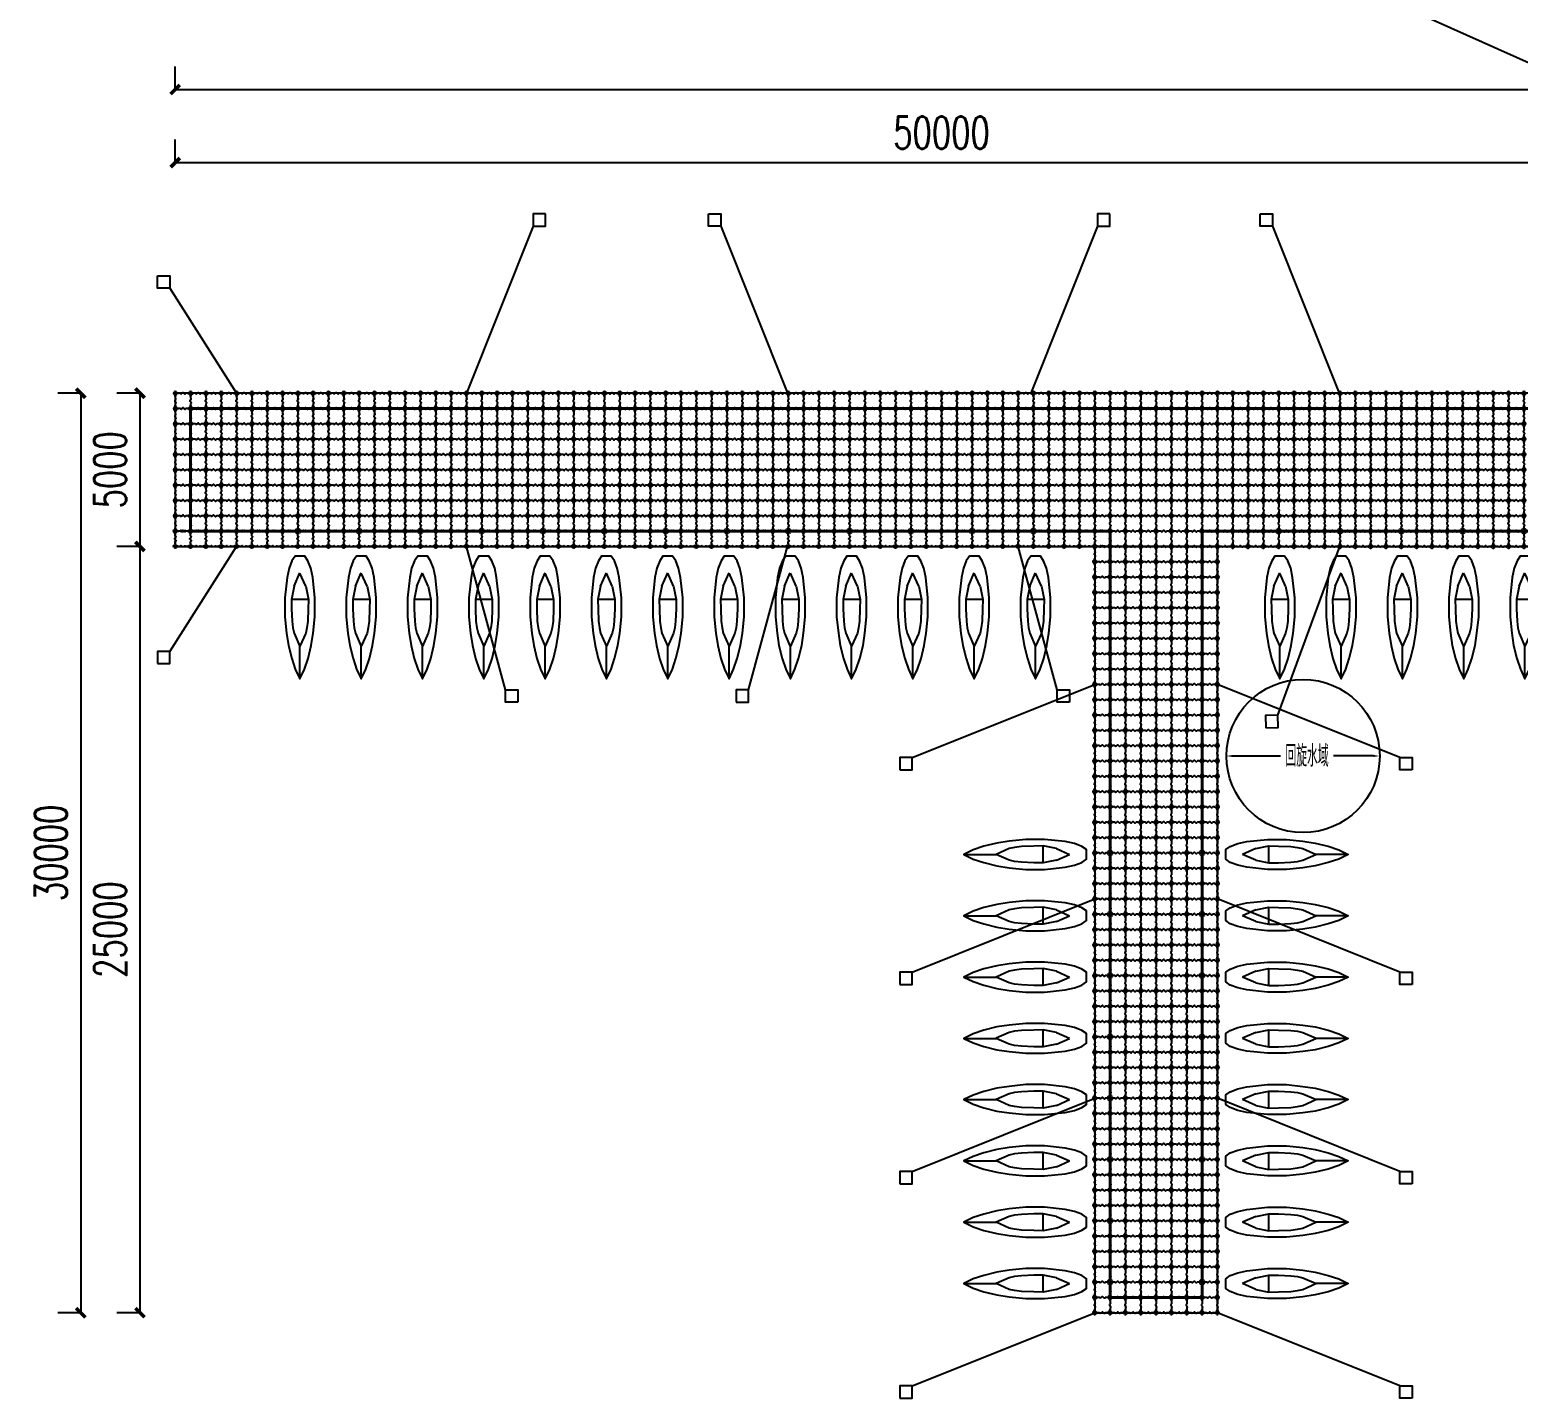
# Model space of a CAD drawing. Extents: x -2575501 to 16617496, y -2334620 to 1078419.
# Drawn here: x 10337203 to 10385765, y 393297 to 437944 of the extents above; entities that cross this region are included whole.
import ezdxf

# ---------------------------------------------------------------- set-up
doc = ezdxf.new("R2010")
doc.units = 0
doc.header["$LTSCALE"] = 10
doc.header["$MEASUREMENT"] = 0
for name, color, linetype in [('W-FLOAT_BOWL浮筒', 253, 'Continuous'), ('固定锚', 5, 'Continuous'), ('平面配景', 7, 'Continuous')]:
    doc.layers.add(name, color=color, linetype=linetype)
doc.styles.add('STANDARD_T3', font='simplex.shx', dxfattribs={"width": 0.7, "bigfont": 'gbcbig.shx'})
doc.dimstyles.new('W&&200', dxfattribs={"dimtxt": 700, "dimasz": 200, "dimexe": 500, "dimexo": 600, "dimgap": 200, "dimtad": 1, "dimdec": 0, "dimzin": 0, "dimdsep": 46, "dimtxsty": 'STANDARD_T3', "dimcen": 0.09, "dimclrd": 1, "dimclre": 1, "dimclrt": 7, "dimazin": 2, "dimtfac": 1, "dimtdec": 0, "dimtix": 1, "dimtmove": 2, "dimatfit": 3, "dimfxl": 100, "dimtolj": 1, "dimtzin": 0, "dimarcsym": 0})
doc.dimstyles.new('W__300', dxfattribs={"dimtxt": 1050, "dimasz": 300, "dimexe": 750, "dimexo": 900, "dimgap": 450, "dimtad": 1, "dimdec": 0, "dimzin": 0, "dimdsep": 46, "dimtxsty": 'STANDARD_T3', "dimblk": 'ARCHTICK', "dimcen": 0.09, "dimclrd": 1, "dimclre": 1, "dimclrt": 2, "dimadec": 0, "dimazin": 0, "dimtfac": 1, "dimtdec": 0, "dimtix": 1, "dimtmove": 2, "dimatfit": 3, "dimldrblk": 'ARCHTICK', "dimfxl": 1, "dimtolj": 1, "dimtzin": 0, "dimarcsym": 0})

# ---------------------------------------------------------------- blocks, each defined once
blk = doc.blocks.new('橙浮筒')
at = {"layer": 'W-FLOAT_BOWL浮筒', "color": 30}
for p, q in [((-549, 527), (-527, 549)), ((-473, 549), (-445, 521)), ((-351, 500), (-395, 500)), ((-329, 484), (-345, 497)), ((-301, 484), (-268, 513)), ((-239, 516), (-261, 516)), ((-199, 484), (-232, 513)), ((-171, 484), (-155, 497)), ((-105, 500), (-149, 500)), ((-27, 549), (-55, 521)), ((27, 549), (49, 527)), ((-549, 473), (-521, 445)), ((-549, 27), (-521, 55)), ((-516, 261), (-516, 239)), ((-484, 301), (-513, 268)), ((-484, 199), (-513, 232)), ((-500, 395), (-500, 351)), ((-500, 149), (-500, 105)), ((-484, 329), (-497, 345)), ((-484, 171), (-497, 155)), ((-481, 307), (-481, 323)), ((-481, 193), (-481, 177)), ((-445, 479), (-479, 445)), ((-479, 55), (-445, 21)), ((-351, 0), (-395, 0)), ((-307, 481), (-323, 481)), ((-297, -13), (-264, 16)), ((-242, 19), (-258, 19)), ((-203, -13), (-236, 16)), ((-193, 481), (-177, 481)), ((-105, 0), (-149, 0)), ((-55, 479), (-21, 445)), ((-21, 55), (-55, 21)), ((-19, 258), (-19, 242)), ((13, 297), (-16, 264)), ((13, 203), (-16, 236)), ((0, 395), (0, 351)), ((0, 149), (0, 105)), ((13, 333), (3, 345)), ((13, 167), (3, 155)), ((16, 304), (16, 326)), ((16, 196), (16, 174)), ((49, 473), (21, 445)), ((49, 27), (21, 55)), ((-527, -49), (-549, -27)), ((-473, -49), (-445, -21)), ((-333, -13), (-345, -3)), ((-304, -16), (-326, -16)), ((-196, -16), (-174, -16)), ((-167, -13), (-155, -3)), ((-27, -49), (-55, -21)), ((49, -27), (27, -49))]:
    blk.add_line(p, q, dxfattribs=at)
for centre, radius, start, end in [((-522, 500), 38, 135, 225), ((-524, 500), 7, 90, 270), ((-500, 522), 38, 45, 135), ((-500, 500), 25, 106.2602, 163.7398), ((-500, 500), 25, 196.2602, 253.7398), ((-500, 524), 7, 0, 180), ((-500, 500), 25, 16.2602, 73.7398), ((-500, 500), 25, 286.2602, 343.7398), ((-476, 500), 7, 270, 90), ((-395, 570), 70, 225, 270), ((-395, 430), 70, 90, 135), ((-351, 490), 10, 47.7263, 90), ((-261, 506), 10, 90, 132.2737), ((-239, 506), 10, 47.7263, 90), ((-149, 490), 10, 90, 132.2737), ((-105, 570), 70, 270, 315), ((-105, 430), 70, 45, 90), ((-24, 500), 7, 90, 270), ((0, 522), 38, 45, 135), ((0, 500), 25, 106.2602, 163.7398), ((0, 500), 25, 196.2602, 253.7398), ((0, 524), 7, 0, 180), ((0, 500), 25, 16.2602, 73.7398), ((0, 500), 25, 286.2602, 343.7398), ((24, 500), 7, 270, 90), ((22, 500), 38, 315, 45), ((-522, 0), 38, 135, 225), ((-524, 0), 7, 90, 270), ((-500, 0), 25, 106.2602, 163.7398), ((-570, 395), 70, 0, 45), ((-570, 105), 70, 315, 0), ((-506, 261), 10, 137.7263, 180), ((-506, 239), 10, 180, 222.2737), ((-500, 476), 7, 180, 0), ((-500, 24), 7, 0, 180), ((-430, 395), 70, 135, 180), ((-490, 351), 10, 180, 222.2737), ((-490, 149), 10, 137.7263, 180), ((-430, 105), 70, 180, 225), ((-500, 0), 25, 16.2602, 73.7398), ((-491, 323), 10, 0, 42.2737), ((-491, 307), 10, 317.7263, 0), ((-491, 193), 10, 0, 42.2737), ((-491, 177), 10, 317.7263, 0), ((-476, 0), 7, 270, 90), ((-395, 70), 70, 225, 270), ((-395, -70), 70, 90, 135), ((-351, -10), 10, 47.7263, 90), ((-323, 491), 10, 227.7263, 270), ((-307, 491), 10, 270, 312.2737), ((-258, 9), 10, 90, 132.2737), ((-242, 9), 10, 47.7263, 90), ((-193, 491), 10, 227.7263, 270), ((-177, 491), 10, 270, 312.2737), ((-149, -10), 10, 90, 132.2737), ((-105, 70), 70, 270, 315), ((-105, -70), 70, 45, 90), ((-24, 0), 7, 90, 270), ((0, 0), 25, 106.2602, 163.7398), ((-70, 395), 70, 0, 45), ((-70, 105), 70, 315, 0), ((-9, 258), 10, 137.7263, 180), ((-9, 242), 10, 180, 222.2737), ((0, 476), 7, 180, 0), ((0, 24), 7, 0, 180), ((70, 395), 70, 135, 180), ((10, 351), 10, 180, 222.2737), ((10, 149), 10, 137.7263, 180), ((70, 105), 70, 180, 225), ((0, 0), 25, 16.2602, 73.7398), ((6, 326), 10, 0, 42.2737), ((6, 304), 10, 317.7263, 0), ((6, 196), 10, 0, 42.2737), ((6, 174), 10, 317.7263, 0), ((24, 0), 7, 270, 90), ((22, 0), 38, 315, 45), ((-500, -22), 38, 225, 315), ((-500, 0), 25, 196.2602, 253.7398), ((-500, -24), 7, 180, 0), ((-500, 0), 25, 286.2602, 343.7398), ((-326, -6), 10, 227.7263, 270), ((-304, -6), 10, 270, 312.2737), ((-196, -6), 10, 227.7263, 270), ((-174, -6), 10, 270, 312.2737), ((0, -22), 38, 225, 315), ((0, 0), 25, 196.2602, 253.7398), ((0, -24), 7, 180, 0), ((0, 0), 25, 286.2602, 343.7398)]:
    blk.add_arc(centre, radius, start, end, dxfattribs=at)
blk = doc.blocks.new('*U23')
blk.add_blockref('橙浮筒', (250, -250))
blk = doc.blocks.new('*U24')
at = {"color": 0, "linetype": 'ByBlock', "lineweight": -2, "transparency": 16777216}
for p in [(0, 0), (500, 0), (1000, 0), (1500, 0), (2000, 0), (2500, 0), (3000, 0), (3500, 0), (4000, 0), (4500, 0), (5000, 0), (5500, 0), (6000, 0), (6500, 0), (7000, 0), (7500, 0), (8000, 0), (8500, 0), (9000, 0), (9500, 0), (10000, 0), (10500, 0), (11000, 0), (11500, 0), (12000, 0), (12500, 0), (13000, 0), (13500, 0), (14000, 0), (14500, 0), (15000, 0), (15500, 0), (16000, 0), (16500, 0), (17000, 0), (17500, 0), (18000, 0), (18500, 0), (19000, 0), (19500, 0), (20000, 0), (20500, 0), (21000, 0), (21500, 0), (22000, 0), (22500, 0), (23000, 0), (23500, 0), (24000, 0), (24500, 0), (25000, 0), (25500, 0), (26000, 0), (26500, 0), (27000, 0), (27500, 0), (28000, 0), (28500, 0), (29000, 0), (29500, 0), (30000, 0), (30500, 0), (31000, 0), (31500, 0), (32000, 0), (32500, 0), (33000, 0), (33500, 0), (34000, 0), (34500, 0), (35000, 0), (35500, 0), (36000, 0), (36500, 0), (37000, 0), (37500, 0), (38000, 0), (38500, 0), (39000, 0), (39500, 0), (40000, 0), (40500, 0), (41000, 0), (41500, 0), (42000, 0), (42500, 0), (43000, 0), (43500, 0)]:
    blk.add_blockref('*U23', p, dxfattribs=at)
blk = doc.blocks.new('*U25')
blk.add_blockref('橙浮筒', (250, -250))
blk = doc.blocks.new('*U26')
at = {"color": 0, "linetype": 'ByBlock', "lineweight": -2, "transparency": 16777216}
for p in [(0, 0), (0, -500), (0, -1000), (0, -1500), (0, -2000), (0, -2500), (0, -3000), (0, -3500)]:
    blk.add_blockref('*U25', p, dxfattribs=at)
blk = doc.blocks.new('*U29')
blk.add_blockref('橙浮筒', (250, -250))
blk = doc.blocks.new('*U30')
at = {"color": 0, "linetype": 'ByBlock', "lineweight": -2, "transparency": 16777216}
for p in [(0, 0), (500, 0), (1000, 0), (1500, 0), (2000, 0), (2500, 0), (3000, 0), (3500, 0), (4000, 0), (4500, 0), (5000, 0), (5500, 0), (6000, 0), (6500, 0), (7000, 0), (7500, 0), (8000, 0), (8500, 0), (9000, 0), (9500, 0), (10000, 0), (10500, 0), (11000, 0), (11500, 0), (12000, 0), (12500, 0), (13000, 0), (13500, 0), (14000, 0), (14500, 0), (15000, 0), (15500, 0), (16000, 0), (16500, 0), (17000, 0), (17500, 0), (18000, 0), (18500, 0), (19000, 0), (19500, 0), (20000, 0), (20500, 0), (21000, 0), (21500, 0), (22000, 0), (22500, 0), (23000, 0), (23500, 0), (24000, 0), (24500, 0), (25000, 0), (25500, 0), (26000, 0), (26500, 0), (27000, 0), (27500, 0), (28000, 0), (28500, 0), (29000, 0), (29500, 0), (30000, 0)]:
    blk.add_blockref('*U29', p, dxfattribs=at)
blk = doc.blocks.new('*U33')
blk.add_blockref('橙浮筒', (250, -250))
blk = doc.blocks.new('*U34')
at = {"color": 0, "linetype": 'ByBlock', "lineweight": -2, "transparency": 16777216}
for p in [(0, 0), (500, 0), (1000, 0), (1500, 0), (2000, 0), (2500, 0), (3000, 0), (3500, 0), (4000, 0), (4500, 0), (5000, 0), (5500, 0), (6000, 0), (6500, 0), (7000, 0), (7500, 0), (8000, 0), (8500, 0), (9000, 0), (9500, 0), (10000, 0), (10500, 0), (11000, 0), (11500, 0), (12000, 0), (12500, 0), (13000, 0), (13500, 0), (14000, 0), (14500, 0), (15000, 0), (15500, 0), (16000, 0), (16500, 0), (17000, 0), (17500, 0), (18000, 0), (18500, 0), (19000, 0), (19500, 0), (20000, 0), (20500, 0), (21000, 0), (21500, 0), (22000, 0), (22500, 0), (23000, 0), (23500, 0), (24000, 0), (24500, 0), (25000, 0), (25500, 0), (26000, 0), (26500, 0), (27000, 0), (27500, 0), (28000, 0), (28500, 0), (29000, 0), (29500, 0), (30000, 0), (30500, 0), (31000, 0), (31500, 0), (32000, 0), (32500, 0), (33000, 0), (33500, 0), (34000, 0), (34500, 0), (35000, 0), (35500, 0), (36000, 0), (36500, 0)]:
    blk.add_blockref('*U33', p, dxfattribs=at)
blk = doc.blocks.new('*U35')
blk.add_blockref('橙浮筒', (250, -250))
blk = doc.blocks.new('*U36')
at = {"color": 0, "linetype": 'ByBlock', "lineweight": -2, "transparency": 16777216}
for p in [(0, 0), (0, -500), (0, -1000), (0, -1500), (0, -2000), (0, -2500), (0, -3000), (0, -3500), (0, -4000), (0, -4500), (0, -5000), (0, -5500), (0, -6000), (0, -6500), (0, -7000), (0, -7500), (0, -8000), (0, -8500), (0, -9000), (0, -9500), (0, -10000), (0, -10500), (0, -11000), (0, -11500), (0, -12000), (0, -12500), (0, -13000), (0, -13500), (0, -14000), (0, -14500), (0, -15000), (0, -15500), (0, -16000), (0, -16500), (0, -17000), (0, -17500), (0, -18000), (0, -18500), (0, -19000), (0, -19500), (0, -20000), (0, -20500), (0, -21000), (0, -21500), (0, -22000), (0, -22500), (0, -23000), (0, -23500), (0, -24000), (0, -24500)]:
    blk.add_blockref('*U35', p, dxfattribs=at)
blk = doc.blocks.new('*U37')
blk.add_blockref('橙浮筒', (250, -250))
blk = doc.blocks.new('*U38')
at = {"color": 0, "linetype": 'ByBlock', "lineweight": -2, "transparency": 16777216}
for p in [(0, 0), (0, -500), (0, -1000), (0, -1500), (0, -2000), (0, -2500), (0, -3000), (0, -3500), (0, -4000), (0, -4500), (0, -5000), (0, -5500), (0, -6000), (0, -6500), (0, -7000), (0, -7500), (0, -8000), (0, -8500), (0, -9000), (0, -9500), (0, -10000), (0, -10500), (0, -11000), (0, -11500), (0, -12000), (0, -12500), (0, -13000), (0, -13500), (0, -14000), (0, -14500), (0, -15000), (0, -15500), (0, -16000), (0, -16500), (0, -17000), (0, -17500), (0, -18000), (0, -18500), (0, -19000), (0, -19500), (0, -20000), (0, -20500), (0, -21000), (0, -21500), (0, -22000), (0, -22500), (0, -23000), (0, -23500), (0, -24000), (0, -24500)]:
    blk.add_blockref('*U37', p, dxfattribs=at)
blk = doc.blocks.new('*U39')
blk.add_blockref('橙浮筒', (250, -250))
blk = doc.blocks.new('*U40')
at = {"color": 0, "linetype": 'ByBlock', "lineweight": -2, "transparency": 16777216}
for p in [(0, 0), (500, 0), (1000, 0), (1500, 0), (2000, 0), (2500, 0)]:
    blk.add_blockref('*U39', p, dxfattribs=at)
blk = doc.blocks.new('蓝浮筒')
at = {"layer": 'W-FLOAT_BOWL浮筒', "color": 5}
for p, q in [((-549, 527), (-527, 549)), ((-473, 549), (-445, 521)), ((-351, 500), (-395, 500)), ((-329, 484), (-345, 497)), ((-301, 484), (-268, 513)), ((-239, 516), (-261, 516)), ((-199, 484), (-232, 513)), ((-171, 484), (-155, 497)), ((-105, 500), (-149, 500)), ((-27, 549), (-55, 521)), ((27, 549), (49, 527)), ((-549, 473), (-521, 445)), ((-549, 27), (-521, 55)), ((-516, 261), (-516, 239)), ((-484, 301), (-513, 268)), ((-484, 199), (-513, 232)), ((-500, 395), (-500, 351)), ((-500, 149), (-500, 105)), ((-484, 329), (-497, 345)), ((-484, 171), (-497, 155)), ((-481, 307), (-481, 323)), ((-481, 193), (-481, 177)), ((-445, 479), (-479, 445)), ((-479, 55), (-445, 21)), ((-351, 0), (-395, 0)), ((-307, 481), (-323, 481)), ((-297, -13), (-264, 16)), ((-242, 19), (-258, 19)), ((-203, -13), (-236, 16)), ((-193, 481), (-177, 481)), ((-105, 0), (-149, 0)), ((-55, 479), (-21, 445)), ((-21, 55), (-55, 21)), ((-19, 258), (-19, 242)), ((13, 297), (-16, 264)), ((13, 203), (-16, 236)), ((0, 395), (0, 351)), ((0, 149), (0, 105)), ((13, 333), (3, 345)), ((13, 167), (3, 155)), ((16, 304), (16, 326)), ((16, 196), (16, 174)), ((49, 473), (21, 445)), ((49, 27), (21, 55)), ((-527, -49), (-549, -27)), ((-473, -49), (-445, -21)), ((-333, -13), (-345, -3)), ((-304, -16), (-326, -16)), ((-196, -16), (-174, -16)), ((-167, -13), (-155, -3)), ((-27, -49), (-55, -21)), ((49, -27), (27, -49))]:
    blk.add_line(p, q, dxfattribs=at)
for centre, radius, start, end in [((-522, 500), 38, 135, 225), ((-524, 500), 7, 90, 270), ((-500, 522), 38, 45, 135), ((-500, 500), 25, 106.2602, 163.7398), ((-500, 500), 25, 196.2602, 253.7398), ((-500, 524), 7, 0, 180), ((-500, 500), 25, 16.2602, 73.7398), ((-500, 500), 25, 286.2602, 343.7398), ((-476, 500), 7, 270, 90), ((-395, 570), 70, 225, 270), ((-395, 430), 70, 90, 135), ((-351, 490), 10, 47.7263, 90), ((-261, 506), 10, 90, 132.2737), ((-239, 506), 10, 47.7263, 90), ((-149, 490), 10, 90, 132.2737), ((-105, 570), 70, 270, 315), ((-105, 430), 70, 45, 90), ((-24, 500), 7, 90, 270), ((0, 522), 38, 45, 135), ((0, 500), 25, 106.2602, 163.7398), ((0, 500), 25, 196.2602, 253.7398), ((0, 524), 7, 0, 180), ((0, 500), 25, 16.2602, 73.7398), ((0, 500), 25, 286.2602, 343.7398), ((24, 500), 7, 270, 90), ((22, 500), 38, 315, 45), ((-522, 0), 38, 135, 225), ((-524, 0), 7, 90, 270), ((-500, 0), 25, 106.2602, 163.7398), ((-570, 395), 70, 0, 45), ((-570, 105), 70, 315, 0), ((-506, 261), 10, 137.7263, 180), ((-506, 239), 10, 180, 222.2737), ((-500, 476), 7, 180, 0), ((-500, 24), 7, 0, 180), ((-430, 395), 70, 135, 180), ((-490, 351), 10, 180, 222.2737), ((-490, 149), 10, 137.7263, 180), ((-430, 105), 70, 180, 225), ((-500, 0), 25, 16.2602, 73.7398), ((-491, 323), 10, 0, 42.2737), ((-491, 307), 10, 317.7263, 0), ((-491, 193), 10, 0, 42.2737), ((-491, 177), 10, 317.7263, 0), ((-476, 0), 7, 270, 90), ((-395, 70), 70, 225, 270), ((-395, -70), 70, 90, 135), ((-351, -10), 10, 47.7263, 90), ((-323, 491), 10, 227.7263, 270), ((-307, 491), 10, 270, 312.2737), ((-258, 9), 10, 90, 132.2737), ((-242, 9), 10, 47.7263, 90), ((-193, 491), 10, 227.7263, 270), ((-177, 491), 10, 270, 312.2737), ((-149, -10), 10, 90, 132.2737), ((-105, 70), 70, 270, 315), ((-105, -70), 70, 45, 90), ((-24, 0), 7, 90, 270), ((0, 0), 25, 106.2602, 163.7398), ((-70, 395), 70, 0, 45), ((-70, 105), 70, 315, 0), ((-9, 258), 10, 137.7263, 180), ((-9, 242), 10, 180, 222.2737), ((0, 476), 7, 180, 0), ((0, 24), 7, 0, 180), ((70, 395), 70, 135, 180), ((10, 351), 10, 180, 222.2737), ((10, 149), 10, 137.7263, 180), ((70, 105), 70, 180, 225), ((0, 0), 25, 16.2602, 73.7398), ((6, 326), 10, 0, 42.2737), ((6, 304), 10, 317.7263, 0), ((6, 196), 10, 0, 42.2737), ((6, 174), 10, 317.7263, 0), ((24, 0), 7, 270, 90), ((22, 0), 38, 315, 45), ((-500, -22), 38, 225, 315), ((-500, 0), 25, 196.2602, 253.7398), ((-500, -24), 7, 180, 0), ((-500, 0), 25, 286.2602, 343.7398), ((-326, -6), 10, 227.7263, 270), ((-304, -6), 10, 270, 312.2737), ((-196, -6), 10, 227.7263, 270), ((-174, -6), 10, 270, 312.2737), ((0, -22), 38, 225, 315), ((0, 0), 25, 196.2602, 253.7398), ((0, -24), 7, 180, 0), ((0, 0), 25, 286.2602, 343.7398)]:
    blk.add_arc(centre, radius, start, end, dxfattribs=at)
blk = doc.blocks.new('*U47')
blk.add_blockref('蓝浮筒', (250, -250))
blk = doc.blocks.new('*U48')
at = {"color": 0, "linetype": 'ByBlock', "lineweight": -2, "transparency": 16777216}
for p in [(0, 3500), (500, 3500), (1000, 3500), (1500, 3500), (2000, 3500), (2500, 3500), (3000, 3500), (3500, 3500), (4000, 3500), (4500, 3500), (5000, 3500), (5500, 3500), (6000, 3500), (6500, 3500), (7000, 3500), (7500, 3500), (8000, 3500), (8500, 3500), (9000, 3500), (9500, 3500), (10000, 3500), (10500, 3500), (11000, 3500), (11500, 3500), (12000, 3500), (12500, 3500), (13000, 3500), (13500, 3500), (14000, 3500), (14500, 3500), (15000, 3500), (15500, 3500), (16000, 3500), (16500, 3500), (17000, 3500), (17500, 3500), (18000, 3500), (18500, 3500), (19000, 3500), (19500, 3500), (20000, 3500), (20500, 3500), (21000, 3500), (21500, 3500), (22000, 3500), (22500, 3500), (23000, 3500), (23500, 3500), (24000, 3500), (24500, 3500), (25000, 3500), (25500, 3500), (26000, 3500), (26500, 3500), (27000, 3500), (27500, 3500), (28000, 3500), (28500, 3500), (29000, 3500), (29500, 3500), (30000, 3500), (30500, 3500), (31000, 3500), (31500, 3500), (32000, 3500), (32500, 3500), (33000, 3500), (33500, 3500), (34000, 3500), (34500, 3500), (35000, 3500), (35500, 3500), (36000, 3500), (36500, 3500), (37000, 3500), (37500, 3500), (38000, 3500), (38500, 3500), (39000, 3500), (39500, 3500), (40000, 3500), (40500, 3500), (41000, 3500), (41500, 3500), (42000, 3500), (42500, 3500), (43000, 3500), (0, 3000), (500, 3000), (1000, 3000), (1500, 3000), (2000, 3000), (2500, 3000), (3000, 3000), (3500, 3000), (4000, 3000), (4500, 3000), (5000, 3000), (5500, 3000), (6000, 3000), (6500, 3000), (7000, 3000), (7500, 3000), (8000, 3000), (8500, 3000), (9000, 3000), (9500, 3000), (10000, 3000), (10500, 3000), (11000, 3000), (11500, 3000), (12000, 3000), (12500, 3000), (13000, 3000), (13500, 3000), (14000, 3000), (14500, 3000), (15000, 3000), (15500, 3000), (16000, 3000), (16500, 3000), (17000, 3000), (17500, 3000), (18000, 3000), (18500, 3000), (19000, 3000), (19500, 3000), (20000, 3000), (20500, 3000), (21000, 3000), (21500, 3000), (22000, 3000), (22500, 3000), (23000, 3000), (23500, 3000), (24000, 3000), (24500, 3000), (25000, 3000), (25500, 3000), (26000, 3000), (26500, 3000), (27000, 3000), (27500, 3000), (28000, 3000), (28500, 3000), (29000, 3000), (29500, 3000), (30000, 3000), (30500, 3000), (31000, 3000), (31500, 3000), (32000, 3000), (32500, 3000), (33000, 3000), (33500, 3000), (34000, 3000), (34500, 3000), (35000, 3000), (35500, 3000), (36000, 3000), (36500, 3000), (37000, 3000), (37500, 3000), (38000, 3000), (38500, 3000), (39000, 3000), (39500, 3000), (40000, 3000), (40500, 3000), (41000, 3000), (41500, 3000), (42000, 3000), (42500, 3000), (43000, 3000), (0, 2500), (500, 2500), (1000, 2500), (1500, 2500), (2000, 2500), (2500, 2500), (3000, 2500), (3500, 2500), (4000, 2500), (4500, 2500), (5000, 2500), (5500, 2500), (6000, 2500), (6500, 2500), (7000, 2500), (7500, 2500), (8000, 2500), (8500, 2500), (9000, 2500), (9500, 2500), (10000, 2500), (10500, 2500), (11000, 2500), (11500, 2500), (12000, 2500), (12500, 2500), (13000, 2500), (13500, 2500), (14000, 2500), (14500, 2500), (15000, 2500), (15500, 2500), (16000, 2500), (16500, 2500), (17000, 2500), (17500, 2500), (18000, 2500), (18500, 2500), (19000, 2500), (19500, 2500), (20000, 2500), (20500, 2500), (21000, 2500), (21500, 2500), (22000, 2500), (22500, 2500), (23000, 2500), (23500, 2500), (24000, 2500), (24500, 2500), (25000, 2500), (25500, 2500), (26000, 2500), (26500, 2500), (27000, 2500), (27500, 2500), (28000, 2500), (28500, 2500), (29000, 2500), (29500, 2500), (30000, 2500), (30500, 2500), (31000, 2500), (31500, 2500), (32000, 2500), (32500, 2500), (33000, 2500), (33500, 2500), (34000, 2500), (34500, 2500), (35000, 2500), (35500, 2500), (36000, 2500), (36500, 2500), (37000, 2500), (37500, 2500), (38000, 2500), (38500, 2500), (39000, 2500), (39500, 2500), (40000, 2500), (40500, 2500), (41000, 2500), (41500, 2500), (42000, 2500), (42500, 2500), (43000, 2500), (0, 2000), (500, 2000), (1000, 2000), (1500, 2000), (2000, 2000), (2500, 2000), (3000, 2000), (3500, 2000), (4000, 2000), (4500, 2000), (5000, 2000), (5500, 2000), (6000, 2000), (6500, 2000), (7000, 2000), (7500, 2000), (8000, 2000), (8500, 2000), (9000, 2000), (9500, 2000), (10000, 2000), (10500, 2000), (11000, 2000), (11500, 2000), (12000, 2000), (12500, 2000), (13000, 2000), (13500, 2000), (14000, 2000), (14500, 2000), (15000, 2000), (15500, 2000), (16000, 2000), (16500, 2000), (17000, 2000), (17500, 2000), (18000, 2000), (18500, 2000), (19000, 2000), (19500, 2000), (20000, 2000), (20500, 2000), (21000, 2000), (21500, 2000), (22000, 2000), (22500, 2000), (23000, 2000), (23500, 2000), (24000, 2000), (24500, 2000), (25000, 2000), (25500, 2000), (26000, 2000), (26500, 2000), (27000, 2000), (27500, 2000), (28000, 2000), (28500, 2000), (29000, 2000), (29500, 2000), (30000, 2000), (30500, 2000), (31000, 2000), (31500, 2000), (32000, 2000), (32500, 2000), (33000, 2000), (33500, 2000), (34000, 2000), (34500, 2000), (35000, 2000), (35500, 2000), (36000, 2000), (36500, 2000), (37000, 2000), (37500, 2000), (38000, 2000), (38500, 2000), (39000, 2000), (39500, 2000), (40000, 2000), (40500, 2000), (41000, 2000), (41500, 2000), (42000, 2000), (42500, 2000), (43000, 2000), (0, 1500), (500, 1500), (1000, 1500), (1500, 1500), (2000, 1500), (2500, 1500), (3000, 1500), (3500, 1500), (4000, 1500), (4500, 1500), (5000, 1500), (5500, 1500), (6000, 1500), (6500, 1500), (7000, 1500), (7500, 1500), (8000, 1500), (8500, 1500), (9000, 1500), (9500, 1500), (10000, 1500), (10500, 1500), (11000, 1500), (11500, 1500), (12000, 1500), (12500, 1500), (13000, 1500), (13500, 1500), (14000, 1500), (14500, 1500), (15000, 1500), (15500, 1500), (16000, 1500), (16500, 1500), (17000, 1500), (17500, 1500), (18000, 1500), (18500, 1500), (19000, 1500), (19500, 1500), (20000, 1500), (20500, 1500), (21000, 1500), (21500, 1500), (22000, 1500), (22500, 1500), (23000, 1500), (23500, 1500), (24000, 1500), (24500, 1500), (25000, 1500), (25500, 1500), (26000, 1500), (26500, 1500), (27000, 1500), (27500, 1500), (28000, 1500), (28500, 1500), (29000, 1500), (29500, 1500), (30000, 1500), (30500, 1500), (31000, 1500), (31500, 1500), (32000, 1500), (32500, 1500), (33000, 1500), (33500, 1500), (34000, 1500), (34500, 1500), (35000, 1500), (35500, 1500), (36000, 1500), (36500, 1500), (37000, 1500), (37500, 1500), (38000, 1500), (38500, 1500), (39000, 1500), (39500, 1500), (40000, 1500), (40500, 1500), (41000, 1500), (41500, 1500), (42000, 1500), (42500, 1500), (43000, 1500), (0, 1000), (500, 1000), (1000, 1000), (1500, 1000), (2000, 1000), (2500, 1000), (3000, 1000), (3500, 1000), (4000, 1000), (4500, 1000), (5000, 1000), (5500, 1000), (6000, 1000), (6500, 1000), (7000, 1000), (7500, 1000), (8000, 1000), (8500, 1000), (9000, 1000), (9500, 1000), (10000, 1000), (10500, 1000), (11000, 1000), (11500, 1000), (12000, 1000), (12500, 1000), (13000, 1000), (13500, 1000), (14000, 1000), (14500, 1000), (15000, 1000), (15500, 1000), (16000, 1000), (16500, 1000), (17000, 1000), (17500, 1000), (18000, 1000), (18500, 1000), (19000, 1000), (19500, 1000), (20000, 1000), (20500, 1000), (21000, 1000), (21500, 1000), (22000, 1000), (22500, 1000), (23000, 1000), (23500, 1000), (24000, 1000), (24500, 1000), (25000, 1000), (25500, 1000), (26000, 1000), (26500, 1000), (27000, 1000), (27500, 1000), (28000, 1000), (28500, 1000), (29000, 1000), (29500, 1000), (30000, 1000), (30500, 1000), (31000, 1000), (31500, 1000), (32000, 1000), (32500, 1000), (33000, 1000), (33500, 1000), (34000, 1000), (34500, 1000), (35000, 1000), (35500, 1000), (36000, 1000), (36500, 1000), (37000, 1000), (37500, 1000), (38000, 1000), (38500, 1000), (39000, 1000), (39500, 1000), (40000, 1000), (40500, 1000), (41000, 1000), (41500, 1000), (42000, 1000), (42500, 1000), (43000, 1000), (0, 500), (500, 500), (1000, 500), (1500, 500), (2000, 500), (2500, 500), (3000, 500), (3500, 500), (4000, 500), (4500, 500), (5000, 500), (5500, 500), (6000, 500), (6500, 500), (7000, 500), (7500, 500), (8000, 500), (8500, 500), (9000, 500), (9500, 500), (10000, 500), (10500, 500), (11000, 500), (11500, 500), (12000, 500), (12500, 500), (13000, 500), (13500, 500), (14000, 500), (14500, 500), (15000, 500), (15500, 500), (16000, 500), (16500, 500), (17000, 500), (17500, 500), (18000, 500), (18500, 500), (19000, 500), (19500, 500), (20000, 500), (20500, 500), (21000, 500), (21500, 500), (22000, 500), (22500, 500), (23000, 500), (23500, 500), (24000, 500), (24500, 500), (25000, 500), (25500, 500), (26000, 500), (26500, 500), (27000, 500), (27500, 500), (28000, 500), (28500, 500), (29000, 500), (29500, 500), (30000, 500), (30500, 500), (31000, 500), (31500, 500), (32000, 500), (32500, 500), (33000, 500), (33500, 500), (34000, 500), (34500, 500), (35000, 500), (35500, 500), (36000, 500), (36500, 500), (37000, 500), (37500, 500), (38000, 500), (38500, 500), (39000, 500), (39500, 500), (40000, 500), (40500, 500), (41000, 500), (41500, 500), (42000, 500), (42500, 500), (43000, 500), (0, 0), (500, 0), (1000, 0), (1500, 0), (2000, 0), (2500, 0), (3000, 0), (3500, 0), (4000, 0), (4500, 0), (5000, 0), (5500, 0), (6000, 0), (6500, 0), (7000, 0), (7500, 0), (8000, 0), (8500, 0), (9000, 0), (9500, 0), (10000, 0), (10500, 0), (11000, 0), (11500, 0), (12000, 0), (12500, 0), (13000, 0), (13500, 0), (14000, 0), (14500, 0), (15000, 0), (15500, 0), (16000, 0), (16500, 0), (17000, 0), (17500, 0), (18000, 0), (18500, 0), (19000, 0), (19500, 0), (20000, 0), (20500, 0), (21000, 0), (21500, 0), (22000, 0), (22500, 0), (23000, 0), (23500, 0), (24000, 0), (24500, 0), (25000, 0), (25500, 0), (26000, 0), (26500, 0), (27000, 0), (27500, 0), (28000, 0), (28500, 0), (29000, 0), (29500, 0), (30000, 0), (30500, 0), (31000, 0), (31500, 0), (32000, 0), (32500, 0), (33000, 0), (33500, 0), (34000, 0), (34500, 0), (35000, 0), (35500, 0), (36000, 0), (36500, 0), (37000, 0), (37500, 0), (38000, 0), (38500, 0), (39000, 0), (39500, 0), (40000, 0), (40500, 0), (41000, 0), (41500, 0), (42000, 0), (42500, 0), (43000, 0)]:
    blk.add_blockref('*U47', p, dxfattribs=at)
blk = doc.blocks.new('*U49')
blk.add_blockref('蓝浮筒', (250, -250))
blk = doc.blocks.new('*U50')
at = {"color": 0, "linetype": 'ByBlock', "lineweight": -2, "transparency": 16777216}
for p in [(0, 24500), (500, 24500), (1000, 24500), (1500, 24500), (2000, 24500), (2500, 24500), (0, 24000), (500, 24000), (1000, 24000), (1500, 24000), (2000, 24000), (2500, 24000), (0, 23500), (500, 23500), (1000, 23500), (1500, 23500), (2000, 23500), (2500, 23500), (0, 23000), (500, 23000), (1000, 23000), (1500, 23000), (2000, 23000), (2500, 23000), (0, 22500), (500, 22500), (1000, 22500), (1500, 22500), (2000, 22500), (2500, 22500), (0, 22000), (500, 22000), (1000, 22000), (1500, 22000), (2000, 22000), (2500, 22000), (0, 21500), (500, 21500), (1000, 21500), (1500, 21500), (2000, 21500), (2500, 21500), (0, 21000), (500, 21000), (1000, 21000), (1500, 21000), (2000, 21000), (2500, 21000), (0, 20500), (500, 20500), (1000, 20500), (1500, 20500), (2000, 20500), (2500, 20500), (0, 20000), (500, 20000), (1000, 20000), (1500, 20000), (2000, 20000), (2500, 20000), (0, 19500), (500, 19500), (1000, 19500), (1500, 19500), (2000, 19500), (2500, 19500), (0, 19000), (500, 19000), (1000, 19000), (1500, 19000), (2000, 19000), (2500, 19000), (0, 18500), (500, 18500), (1000, 18500), (1500, 18500), (2000, 18500), (2500, 18500), (0, 18000), (500, 18000), (1000, 18000), (1500, 18000), (2000, 18000), (2500, 18000), (0, 17500), (500, 17500), (1000, 17500), (1500, 17500), (2000, 17500), (2500, 17500), (0, 17000), (500, 17000), (1000, 17000), (1500, 17000), (2000, 17000), (2500, 17000), (0, 16500), (500, 16500), (1000, 16500), (1500, 16500), (2000, 16500), (2500, 16500), (0, 16000), (500, 16000), (1000, 16000), (1500, 16000), (2000, 16000), (2500, 16000), (0, 15500), (500, 15500), (1000, 15500), (1500, 15500), (2000, 15500), (2500, 15500), (0, 15000), (500, 15000), (1000, 15000), (1500, 15000), (2000, 15000), (2500, 15000), (0, 14500), (500, 14500), (1000, 14500), (1500, 14500), (2000, 14500), (2500, 14500), (0, 14000), (500, 14000), (1000, 14000), (1500, 14000), (2000, 14000), (2500, 14000), (0, 13500), (500, 13500), (1000, 13500), (1500, 13500), (2000, 13500), (2500, 13500), (0, 13000), (500, 13000), (1000, 13000), (1500, 13000), (2000, 13000), (2500, 13000), (0, 12500), (500, 12500), (1000, 12500), (1500, 12500), (2000, 12500), (2500, 12500), (0, 12000), (500, 12000), (1000, 12000), (1500, 12000), (2000, 12000), (2500, 12000), (0, 11500), (500, 11500), (1000, 11500), (1500, 11500), (2000, 11500), (2500, 11500), (0, 11000), (500, 11000), (1000, 11000), (1500, 11000), (2000, 11000), (2500, 11000), (0, 10500), (500, 10500), (1000, 10500), (1500, 10500), (2000, 10500), (2500, 10500), (0, 10000), (500, 10000), (1000, 10000), (1500, 10000), (2000, 10000), (2500, 10000), (0, 9500), (500, 9500), (1000, 9500), (1500, 9500), (2000, 9500), (2500, 9500), (0, 9000), (500, 9000), (1000, 9000), (1500, 9000), (2000, 9000), (2500, 9000), (0, 8500), (500, 8500), (1000, 8500), (1500, 8500), (2000, 8500), (2500, 8500), (0, 8000), (500, 8000), (1000, 8000), (1500, 8000), (2000, 8000), (2500, 8000), (0, 7500), (500, 7500), (1000, 7500), (1500, 7500), (2000, 7500), (2500, 7500), (0, 7000), (500, 7000), (1000, 7000), (1500, 7000), (2000, 7000), (2500, 7000), (0, 6500), (500, 6500), (1000, 6500), (1500, 6500), (2000, 6500), (2500, 6500), (0, 6000), (500, 6000), (1000, 6000), (1500, 6000), (2000, 6000), (2500, 6000), (0, 5500), (500, 5500), (1000, 5500), (1500, 5500), (2000, 5500), (2500, 5500), (0, 5000), (500, 5000), (1000, 5000), (1500, 5000), (2000, 5000), (2500, 5000), (0, 4500), (500, 4500), (1000, 4500), (1500, 4500), (2000, 4500), (2500, 4500), (0, 4000), (500, 4000), (1000, 4000), (1500, 4000), (2000, 4000), (2500, 4000), (0, 3500), (500, 3500), (1000, 3500), (1500, 3500), (2000, 3500), (2500, 3500), (0, 3000), (500, 3000), (1000, 3000), (1500, 3000), (2000, 3000), (2500, 3000), (0, 2500), (500, 2500), (1000, 2500), (1500, 2500), (2000, 2500), (2500, 2500), (0, 2000), (500, 2000), (1000, 2000), (1500, 2000), (2000, 2000), (2500, 2000), (0, 1500), (500, 1500), (1000, 1500), (1500, 1500), (2000, 1500), (2500, 1500), (0, 1000), (500, 1000), (1000, 1000), (1500, 1000), (2000, 1000), (2500, 1000), (0, 500), (500, 500), (1000, 500), (1500, 500), (2000, 500), (2500, 500), (0, 0), (500, 0), (1000, 0), (1500, 0), (2000, 0), (2500, 0)]:
    blk.add_blockref('*U49', p, dxfattribs=at)
blk = doc.blocks.new('*U66')
at = {"color": 5, "const_width": 20, "elevation": 0}
blk.add_lwpolyline([(100, 0, 1), (-100, 0, 1)], format="xyb", close=True, dxfattribs=at)
blk = doc.blocks.new('*U67')
at = {"color": 0, "linetype": 'ByBlock', "lineweight": -2, "transparency": 16777216}
for p in [(0, 0), (2000, 0), (4000, 0), (6000, 0), (8000, 0), (10000, 0), (12000, 0), (14000, 0), (16000, 0), (18000, 0), (20000, 0), (22000, 0), (24000, 0)]:
    blk.add_blockref('*U66', p, dxfattribs=at)
blk = doc.blocks.new('*U68')
at = {"color": 5, "const_width": 20, "elevation": 0}
blk.add_lwpolyline([(100, 0, 1), (-100, 0, 1)], format="xyb", close=True, dxfattribs=at)
blk = doc.blocks.new('*U69')
at = {"color": 0, "linetype": 'ByBlock', "lineweight": -2, "transparency": 16777216}
for p in [(0, 0), (2000, 0), (4000, 0), (6000, 0), (8000, 0), (10000, 0), (12000, 0), (14000, 0), (16000, 0), (18000, 0), (20000, 0), (22000, 0), (24000, 0), (26000, 0), (28000, 0), (30000, 0), (32000, 0)]:
    blk.add_blockref('*U68', p, dxfattribs=at)
blk = doc.blocks.new('渔船')
at = {"layer": '平面配景'}
for p, q in [((-810, -178), (-1241, 10)), ((-810, 200), (-1237, 11)), ((-810, 200), (-378, 287)), ((-378, 287), (-378, -265)), ((-378, 287), (-70, 283)), ((-70, 283), (332, 268)), ((332, 268), (553, 240)), ((553, 240), (727, 200)), ((727, 200), (1154, 11)), ((727, -178), (1157, 10)), ((2210, 11), (1156, 11)), ((-810, -178), (-378, -265)), ((-378, -265), (-70, -261)), ((-70, -261), (332, -245)), ((332, -245), (553, -218)), ((553, -218), (727, -178))]:
    blk.add_line(p, q, dxfattribs=at)
blk.add_lwpolyline([(190, -478), (727, -423), (1129, -360), (1555, -257), (1902, -139), (2210, 11), (1902, 161), (1555, 279), (1129, 382), (727, 445), (190, 500), (-425, 500), (-1096, 429), (-1396, 366), (-1640, 272), (-1790, 169), (-1790, -147), (-1640, -249), (-1396, -344), (-1096, -407), (-425, -478)], close=True, dxfattribs=at)
blk = doc.blocks.new('*U70')
at = {"rotation": 270}
blk.add_blockref('渔船', (-11, 210), dxfattribs=at)
blk = doc.blocks.new('*U71')
at = {"color": 0, "linetype": 'ByBlock', "lineweight": -2, "transparency": 16777216}
for p in [(0, 0), (2000, 0), (4000, 0), (6000, 0), (8000, 0), (10000, 0), (12000, 0), (14000, 0), (16000, 0), (18000, 0), (20000, 0), (22000, 0), (24000, 0)]:
    blk.add_blockref('*U70', p, dxfattribs=at)
blk = doc.blocks.new('*U72')
at = {"rotation": 270}
blk.add_blockref('渔船', (-11, 210), dxfattribs=at)
blk = doc.blocks.new('*U73')
at = {"color": 0, "linetype": 'ByBlock', "lineweight": -2, "transparency": 16777216}
for p in [(0, 0), (2000, 0), (4000, 0), (6000, 0), (8000, 0), (10000, 0), (12000, 0), (14000, 0), (16000, 0), (18000, 0), (20000, 0), (22000, 0), (24000, 0), (26000, 0), (28000, 0), (30000, 0), (32000, 0)]:
    blk.add_blockref('*U72', p, dxfattribs=at)
blk = doc.blocks.new('*U74')
at = {"rotation": 180}
blk.add_blockref('渔船', (210, 11), dxfattribs=at)
blk = doc.blocks.new('*U75')
at = {"color": 0, "linetype": 'ByBlock', "lineweight": -2, "transparency": 16777216}
for p in [(0, 0), (0, -2000), (0, -4000), (0, -6000), (0, -8000), (0, -10000), (0, -12000), (0, -14000)]:
    blk.add_blockref('*U74', p, dxfattribs=at)
blk = doc.blocks.new('*U80')
at = {"color": 5, "const_width": 20, "elevation": 0}
blk.add_lwpolyline([(100, 0, 1), (-100, 0, 1)], format="xyb", close=True, dxfattribs=at)
blk = doc.blocks.new('*U81')
at = {"color": 0, "linetype": 'ByBlock', "lineweight": -2, "transparency": 16777216}
for p in [(0, 0), (2000, 0), (4000, 0), (6000, 0), (8000, 0), (10000, 0), (12000, 0), (14000, 0)]:
    blk.add_blockref('*U80', p, dxfattribs=at)
blk = doc.blocks.new('*U82')
at = {"rotation": 180}
blk.add_blockref('渔船', (210, 11), dxfattribs=at)
blk = doc.blocks.new('*U83')
at = {"color": 0, "linetype": 'ByBlock', "lineweight": -2, "transparency": 16777216}
for p in [(0, 0), (0, -2000), (0, -4000), (0, -6000), (0, -8000), (0, -10000), (0, -12000), (0, -14000)]:
    blk.add_blockref('*U82', p, dxfattribs=at)
blk = doc.blocks.new('*U84')
at = {"color": 5, "const_width": 20, "elevation": 0}
blk.add_lwpolyline([(100, 0, 1), (-100, 0, 1)], format="xyb", close=True, dxfattribs=at)
blk = doc.blocks.new('*U85')
at = {"color": 0, "linetype": 'ByBlock', "lineweight": -2, "transparency": 16777216}
for p in [(0, 0), (2000, 0), (4000, 0), (6000, 0), (8000, 0), (10000, 0), (12000, 0), (14000, 0)]:
    blk.add_blockref('*U84', p, dxfattribs=at)
blk = doc.blocks.new('_ArchTick')
at = {"color": 0, "linetype": 'ByBlock', "const_width": 0.4}
blk.add_lwpolyline([(-0.5, -0.5), (0.5, 0.5)], dxfattribs=at)
blk = doc.blocks.new('*D203')
at = {"color": 1, "lineweight": -2, "transparency": 16777216}
for p, q in [((10341949, 433609), (10341949, 434360)), ((10391949, 433609), (10391949, 434360)), ((10341949, 433610), (10391949, 433610))]:
    blk.add_line(p, q, dxfattribs=at)
at = {"layer": 'Defpoints', "color": 0, "transparency": 16777216}
for p in [(10391949, 433610), (10341949, 426087), (10391949, 426087)]:
    blk.add_point(p, dxfattribs=at)
at = {"color": 1, "lineweight": -2, "transparency": 16777216, "xscale": 300, "yscale": 300, "zscale": 300, "rotation": 180}
blk.add_blockref('_ArchTick', (10341949, 433610), dxfattribs=at)
at = {"color": 1, "lineweight": -2, "transparency": 16777216, "xscale": 300, "yscale": 300, "zscale": 300}
blk.add_blockref('_ArchTick', (10391949, 433610), dxfattribs=at)
at = {"color": 0, "transparency": 16777216, "insert": (10366949, 434585), "char_height": 1050, "attachment_point": 5, "style": 'STANDARD_T3'}
blk.add_mtext('\\A1;50000', dxfattribs=at)
blk = doc.blocks.new('*D206')
at = {"color": 1, "lineweight": -2, "transparency": 16777216}
for p, q in [((10341949, 435996), (10341949, 436747)), ((10445949, 435996), (10445949, 436747)), ((10341949, 435997), (10445949, 435997))]:
    blk.add_line(p, q, dxfattribs=at)
at = {"layer": 'Defpoints', "color": 0, "transparency": 16777216}
for p in [(10445949, 435997), (10341949, 426087), (10445949, 426087)]:
    blk.add_point(p, dxfattribs=at)
at = {"color": 1, "lineweight": -2, "transparency": 16777216, "xscale": 300, "yscale": 300, "zscale": 300, "rotation": 180}
blk.add_blockref('_ArchTick', (10341949, 435997), dxfattribs=at)
at = {"color": 1, "lineweight": -2, "transparency": 16777216, "xscale": 300, "yscale": 300, "zscale": 300}
blk.add_blockref('_ArchTick', (10445949, 435997), dxfattribs=at)
at = {"color": 0, "transparency": 16777216, "insert": (10393949, 436972), "char_height": 1050, "attachment_point": 5, "style": 'STANDARD_T3'}
blk.add_mtext('\\A1;104000', dxfattribs=at)
blk = doc.blocks.new('*D207')
at = {"color": 1, "lineweight": -2, "transparency": 16777216}
for p, q in [((10376446, 414250), (10378010, 414250)), ((10381046, 414250), (10379740, 414250))]:
    blk.add_line(p, q, dxfattribs=at)
at = {"color": 1, "transparency": 16777216}
for points in [[(10376446, 414283), (10376446, 414216), (10376246, 414250)], [(10381046, 414283), (10381046, 414216), (10381246, 414250)]]:
    blk.add_solid(points, dxfattribs=at)
at = {"layer": 'Defpoints', "color": 0, "transparency": 16777216}
for p in [(10376246, 414250), (10381246, 414250)]:
    blk.add_point(p, dxfattribs=at)
at = {"color": 7, "transparency": 16777216, "insert": (10378875, 414250), "char_height": 700, "attachment_point": 5, "style": 'STANDARD_T3'}
blk.add_mtext('\\A1;回旋水域', dxfattribs=at)
blk = doc.blocks.new('*D279')
at = {"color": 1, "lineweight": -2, "transparency": 16777216}
for p, q in [((10340800, 426087), (10340049, 426087)), ((10340799, 426087), (10340799, 421087)), ((10340800, 421087), (10340049, 421087))]:
    blk.add_line(p, q, dxfattribs=at)
at = {"layer": 'Defpoints', "color": 0, "transparency": 16777216}
for p in [(10343949, 426087), (10340799, 421087), (10341949, 421087)]:
    blk.add_point(p, dxfattribs=at)
at = {"color": 1, "lineweight": -2, "transparency": 16777216, "xscale": 300, "yscale": 300, "zscale": 300}
for p, rotation in [((10340799, 426087), 90), ((10340799, 421087), 270)]:
    blk.add_blockref('_ArchTick', p, dxfattribs=dict(at, rotation=rotation))
at = {"color": 0, "transparency": 16777216, "insert": (10339824, 423587), "char_height": 1050, "attachment_point": 5, "rotation": 90, "style": 'STANDARD_T3'}
blk.add_mtext('\\A1;5000', dxfattribs=at)
blk = doc.blocks.new('*D280')
at = {"color": 1, "lineweight": -2, "transparency": 16777216}
for p, q in [((10340800, 421087), (10340049, 421087)), ((10340799, 421087), (10340799, 396087)), ((10340800, 396087), (10340049, 396087))]:
    blk.add_line(p, q, dxfattribs=at)
at = {"layer": 'Defpoints', "color": 0, "transparency": 16777216}
for p in [(10341949, 421087), (10340799, 396087), (10371949, 396087)]:
    blk.add_point(p, dxfattribs=at)
at = {"color": 1, "lineweight": -2, "transparency": 16777216, "xscale": 300, "yscale": 300, "zscale": 300}
for p, rotation in [((10340799, 421087), 90), ((10340799, 396087), 270)]:
    blk.add_blockref('_ArchTick', p, dxfattribs=dict(at, rotation=rotation))
at = {"color": 0, "transparency": 16777216, "insert": (10339824, 408587), "char_height": 1050, "attachment_point": 5, "rotation": 90, "style": 'STANDARD_T3'}
blk.add_mtext('\\A1;25000', dxfattribs=at)
blk = doc.blocks.new('*D281')
at = {"color": 1, "lineweight": -2, "transparency": 16777216}
for p, q in [((10338868, 426087), (10338117, 426087)), ((10338867, 426087), (10338867, 396087)), ((10338868, 396087), (10338117, 396087))]:
    blk.add_line(p, q, dxfattribs=at)
at = {"layer": 'Defpoints', "color": 0, "transparency": 16777216}
for p in [(10343949, 426087), (10338867, 396087), (10371949, 396087)]:
    blk.add_point(p, dxfattribs=at)
at = {"color": 1, "lineweight": -2, "transparency": 16777216, "xscale": 300, "yscale": 300, "zscale": 300}
for p, rotation in [((10338867, 426087), 90), ((10338867, 396087), 270)]:
    blk.add_blockref('_ArchTick', p, dxfattribs=dict(at, rotation=rotation))
at = {"color": 0, "transparency": 16777216, "insert": (10337892, 411087), "char_height": 1050, "attachment_point": 5, "rotation": 90, "style": 'STANDARD_T3'}
blk.add_mtext('\\A1;30000', dxfattribs=at)

msp = doc.modelspace()

# ---------------------------------------------------------------- linework, layer by layer
msp.add_lwpolyline([(10423763.2, 455788), (10398897, 435546.5, -0.15531), (10388773.6, 435671.3), (10363339, 447049.4)], format="xyb")
at = {"color": 6, "const_width": 100}
msp.add_lwpolyline([(10392448.9, 432087.2), (10392448.9, 425587.2), (10342448.9, 425587.2), (10342448.9, 421587.2), (10372448.9, 421587.2), (10372448.9, 396587.2), (10375448.9, 396587.2), (10375448.9, 421087.2), (10375448.9, 421587.2), (10412448.9, 421587.2), (10412448.9, 396587.2), (10415448.9, 396587.2), (10415448.9, 421587.2), (10445448.9, 421587.2), (10445448.9, 425587.2), (10395447.9, 425588.5), (10395448.9, 432087.2)], dxfattribs=at)
at = {"color": 4}
msp.add_circle((10378745.7, 414249.8), 2500, dxfattribs=at)
at = {"layer": 'W-FLOAT_BOWL浮筒'}
for points in [[(10341948.9, 421087.2), (10445948.9, 421087.2), (10445948.9, 426087.2), (10341948.9, 426087.2)], [(10371948.9, 396087.2), (10375948.9, 396087.2), (10375948.9, 421087.2), (10371948.9, 421087.2)]]:
    msp.add_lwpolyline(points, close=True, dxfattribs=at)
at = {"layer": '固定锚'}
for points in [[(10354027.2, 431939.3), (10353627.2, 431939.3), (10353627.2, 431539.3), (10354027.2, 431539.3)], [(10359347.5, 431939.3), (10359747.5, 431939.3), (10359747.5, 431539.3), (10359347.5, 431539.3)], [(10372436.1, 431939.3), (10372036.1, 431939.3), (10372036.1, 431539.3), (10372436.1, 431539.3)], [(10377347.5, 431941.3), (10377747.5, 431941.3), (10377747.5, 431541.3), (10377347.5, 431541.3)], [(10341370.7, 429910.5), (10341770.7, 429910.5), (10341770.7, 429510.5), (10341370.7, 429510.5)], [(10341370.7, 417263.8), (10341770.7, 417263.8), (10341770.7, 417663.8), (10341370.7, 417663.8)], [(10353127.1, 416004.5), (10352727.1, 416004.5), (10352727.1, 416404.5), (10353127.1, 416404.5)], [(10360247.6, 416004.5), (10360647.6, 416004.5), (10360647.6, 416404.5), (10360247.6, 416404.5)], [(10371127.1, 416004.5), (10370727.1, 416004.5), (10370727.1, 416404.5), (10371127.1, 416404.5)], [(10377531.4, 415166.8), (10377931.2, 415177.7), (10377920.3, 415577.6), (10377520.5, 415566.6)], [(10365593.6, 413796.8), (10365993.6, 413796.8), (10365993.6, 414196.8), (10365593.6, 414196.8)], [(10382304.3, 413796.8), (10381904.3, 413796.8), (10381904.3, 414196.8), (10382304.3, 414196.8)], [(10365593.6, 406796.8), (10365993.6, 406796.8), (10365993.6, 407196.8), (10365593.6, 407196.8)], [(10382304.3, 406796.8), (10381904.3, 406796.8), (10381904.3, 407196.8), (10382304.3, 407196.8)], [(10365593.6, 400296.8), (10365993.6, 400296.8), (10365993.6, 400696.8), (10365593.6, 400696.8)], [(10382304.3, 400296.8), (10381904.3, 400296.8), (10381904.3, 400696.8), (10382304.3, 400696.8)], [(10365593.6, 393296.8), (10365993.6, 393296.8), (10365993.6, 393696.8), (10365593.6, 393696.8)], [(10382304.3, 393296.8), (10381904.3, 393296.8), (10381904.3, 393696.8), (10382304.3, 393696.8)]]:
    msp.add_lwpolyline(points, close=True, dxfattribs=at)
for points in [[(10353627.2, 431539.3), (10351448.9, 426087.2)], [(10359747.5, 431539.3), (10361925.7, 426087.2)], [(10372036.1, 431539.3), (10369857.9, 426087.2)], [(10377747.5, 431541.3), (10379925.7, 426089.2)], [(10341770.7, 429510.5), (10343948.9, 426087.2)], [(10341770.7, 417663.8), (10343948.9, 421087.2)], [(10352727.1, 416404.5), (10351448.9, 421087.2)], [(10360647.6, 416404.5), (10361925.7, 421087.2)], [(10370727.1, 416404.5), (10369448.9, 421087.2)], [(10377920.3, 415577.6), (10379948.9, 421087.2)], [(10365993.6, 414196.8), (10371948.9, 416587.2)], [(10381904.3, 414196.8), (10375948.9, 416587.2)], [(10365993.6, 407196.8), (10371948.9, 409587.2)], [(10381904.3, 407196.8), (10375948.9, 409587.2)], [(10365993.6, 400696.8), (10371948.9, 403087.2)], [(10381904.3, 400696.8), (10375948.9, 403087.2)], [(10365993.6, 393696.8), (10371948.9, 396087.2)], [(10381904.3, 393696.8), (10375948.9, 396087.2)]]:
    msp.add_lwpolyline(points, dxfattribs=at)

# ---------------------------------------------------------------- block references
for name, p in [('*U24', (10342198.9, 425837.2)), ('*U26', (10342198.9, 425337.2)), ('*U48', (10342698.9, 421837.2)), ('*U67', (10345948.9, 421587.2, 0)), ('*U50', (10372698.9, 396837.2)), ('*U34', (10375698.9, 421337.2)), ('*U69', (10377949, 421587.2, 0)), ('*U36', (10372198.9, 420837.2)), ('*U38', (10375698.9, 420837.2)), ('*U71', (10346017.1, 418772.6)), ('*U73', (10377985.5, 418772.6)), ('*U75', (10369677.9, 411038.3)), ('*U40', (10372698.9, 396337.2))]:
    msp.add_blockref(name, p)
at = {"xscale": -1}
for name, p, rotation in [('*U30', (10342198.9, 421337.2), 180), ('*U85', (10375448.9, 411087.2, 0), 90)]:
    msp.add_blockref(name, p, dxfattribs=dict(at, rotation=rotation))
msp.add_blockref('*U83', (10378220, 411038.3), dxfattribs=at)
at = {"rotation": 270}
msp.add_blockref('*U81', (10372448.9, 411087.2, 0), dxfattribs=at)

# ---------------------------------------------------------------- dimensions: what is measured, and where the dimension line sits
for base, p2, picture, middle in [((10445948.9, 435997.2), (10445948.9, 426087.2), '*D206', (10393948.9, 436972.2)), ((10391948.9, 433609.7), (10391948.9, 426087.2), '*D203', (10366948.9, 434584.7))]:
    dim = msp.add_linear_dim(base=base, p1=(10341948.9, 426087.2), p2=p2, dimstyle='W__300', override={"dimclrt": 0, "dimfxlon": 1})
    dim.commit()
    dim.dimension.update_dxf_attribs({"geometry": picture, "text_midpoint": middle})
for base, p1, p2, picture, middle in [((10338867.1, 396087.2), (10343948.9, 426087.2), (10371948.9, 396087.2), '*D281', (10337892.1, 411087.2)), ((10340798.7, 421087.2), (10343948.9, 426087.2), (10341948.9, 421087.2), '*D279', (10339823.7, 423587.2)), ((10340798.7, 396087.2), (10341948.9, 421087.2), (10371948.9, 396087.2), '*D280', (10339823.7, 408587.2))]:
    dim = msp.add_linear_dim(base=base, p1=p1, p2=p2, angle=90, dimstyle='W__300', override={"dimclrt": 0, "dimfxlon": 1})
    dim.commit()
    dim.dimension.update_dxf_attribs({"geometry": picture, "text_midpoint": middle})
dim = msp.add_diameter_dim_2p(p1=(10376245.7, 414249.8), p2=(10381245.7, 414249.8), text='回旋水域', dimstyle='W&&200')
dim.commit()
dim.dimension.update_dxf_attribs({"geometry": '*D207', "text_midpoint": (10378875.2, 414249.8), "dimtype": 163})

doc.saveas('drawing.dxf')
